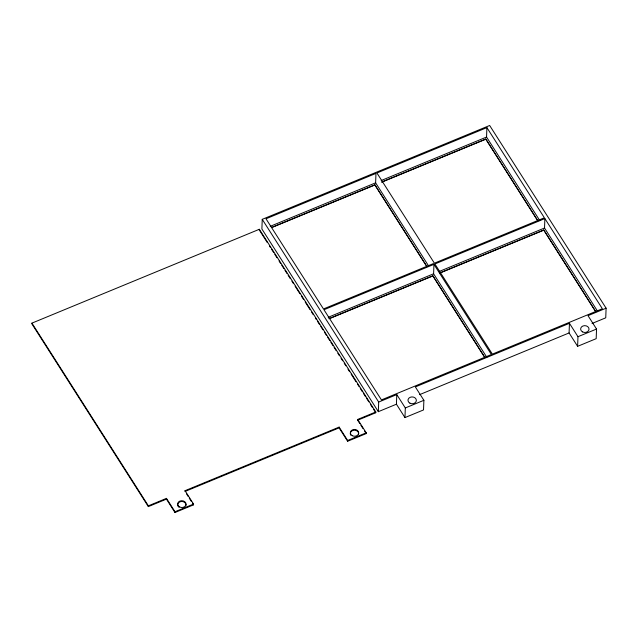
<?xml version="1.0" encoding="UTF-8"?>
<svg xmlns="http://www.w3.org/2000/svg" width="638" height="638" viewBox="0 0 638 638"><rect width="100%" height="100%" fill="white"/><g stroke="black" fill="none" stroke-linecap="round" stroke-linejoin="round"><path stroke-width="0.96" d="M359.8 423.552L357.663 420.203L375.758 412.738L375.782 411.973L259.339 229.281L31.932 323.131L31.9 323.897L148.343 506.596L166.438 499.123L166.47 498.366L148.375 505.83L148.343 506.596M375.782 411.973L357.695 419.445L366.22 432.827L366.196 433.585L347.63 441.249L347.654 440.491L339.129 427.109L185.036 490.702L193.561 504.084L193.537 504.849L174.971 512.513L174.995 511.748L166.47 498.366M185.036 490.702L185.004 491.467L339.097 427.867L339.129 427.109M259.339 229.281L259.315 230.039L267.322 242.607M592.04 323.474L605.749 317.82L606.1 308.186L489.657 125.487L262.242 219.344L261.891 228.978L378.334 411.677L396.429 404.205L396.78 394.579L378.685 402.044L378.334 411.677M357.663 420.203L357.695 419.445M426.918 266.708L374.849 184.829L271.78 227.367M428.313 265.504L375.623 182.843L375.965 173.392L265.99 218.786L323.466 308.967L433.449 263.574M606.1 308.186L588.005 315.658L596.538 329.041L596.187 338.666L577.621 346.33L577.972 336.704L569.439 323.314L415.346 386.915L423.879 400.297L423.528 409.931L404.963 417.587L405.313 407.961L396.78 394.579M484.888 357.671L432.827 275.791L328.833 318.705M486.818 357.296L433.601 273.798L433.944 264.355L323.96 309.741L381.444 399.922L491.42 354.537L433.944 264.355M537.85 220.923L485.781 139.044L381.795 181.966M539.772 220.557L486.555 137.058L486.898 127.608L376.922 173.002L434.398 263.183L544.374 217.789L486.898 127.608M595.82 311.886L543.759 230.007L439.765 272.928M597.216 310.682L544.525 228.013L544.876 218.571L434.893 263.965L492.369 354.138L602.352 308.752L544.876 218.571M577.621 346.33L569.088 332.948L569.439 323.314M270.225 226.338L375.623 182.843M381.157 180.554L486.555 137.058M271.772 227.551L374.849 185.012M381.787 182.149L485.773 139.228M328.203 317.301L433.601 273.798M439.127 271.517L544.525 228.013M329.75 318.514L432.819 275.975M439.757 273.112L543.751 230.19M419.549 394.667L569.088 332.948M405.313 407.961L423.879 400.297M577.972 336.704L596.538 329.041M174.995 511.748L193.561 504.084M347.654 440.491L366.22 432.827M485.781 139.044L537.85 220.748M543.759 230.007L595.828 311.703M374.849 184.829L426.926 266.524M432.827 275.791L484.896 357.487M396.429 404.205L404.963 417.587M262.242 219.344L378.685 402.044M269.459 245.965L270.528 247.64M271.597 249.314L273.734 252.664M274.803 254.347L276.94 257.696M279.077 261.046L280.68 263.566M281.749 265.241L283.886 268.59M284.955 270.265L287.084 273.622M288.153 275.297L290.29 278.647M291.893 281.159L293.496 283.679M295.099 286.191L299.908 293.735M301.511 296.247L303.648 299.597M305.251 302.117L310.06 309.653M311.655 312.173L313.258 314.686M315.395 318.035L316.464 319.71M317.533 321.385L319.67 324.742M320.739 326.417L322.876 329.766M324.479 332.286L326.616 335.636M327.685 337.311L329.822 340.66M330.891 342.343L333.028 345.692M334.097 347.367L336.226 350.725M337.829 353.237L339.432 355.749M341.035 358.261L342.638 360.781M344.241 363.293L345.844 365.805M347.981 369.155L349.584 371.675M351.187 374.187L355.996 381.731M357.599 384.243L359.202 386.756M360.271 388.43L362.4 391.788M363.469 393.463L365.606 396.812M366.675 398.487L368.812 401.844M370.415 404.356L372.552 407.706M373.621 409.389L375.758 412.738M360.861 425.227L362.998 428.569M364.593 431.081L366.196 433.585M339.097 427.867L347.63 441.249M186.607 493.971L188.202 496.484M189.271 498.158L191.4 501.5M192.469 503.175L193.537 504.849M166.438 499.123L174.971 512.513M31.932 323.131L148.375 505.83M178.744 507.138A4.187 3.405 2.1 0 1 180.913 501.54A4.187 3.405 2.1 0 1 185.825 505.942M350.772 435.148A4.187 3.405 2.1 0 1 354.114 430.211A4.187 3.405 2.1 0 1 358.484 434.685M179.613 506.963A4.187 3.405 2.1 0 0 186.041 504.307A4.187 3.405 2.1 0 0 179.916 501.069A4.187 3.405 2.1 0 0 179.613 506.963M352.272 435.698A4.187 3.405 2.1 0 0 358.7 433.05A4.187 3.405 2.1 0 0 352.575 429.805A4.187 3.405 2.1 0 0 352.272 435.698M582.582 331.912A4.187 3.405 2.1 0 0 589.018 329.256A4.187 3.405 2.1 0 0 582.885 326.018A4.187 3.405 2.1 0 0 582.582 331.912M409.923 403.176A4.187 3.405 2.1 0 0 416.359 400.52A4.187 3.405 2.1 0 0 410.226 397.283A4.187 3.405 2.1 0 0 409.923 403.176"/></g></svg>
